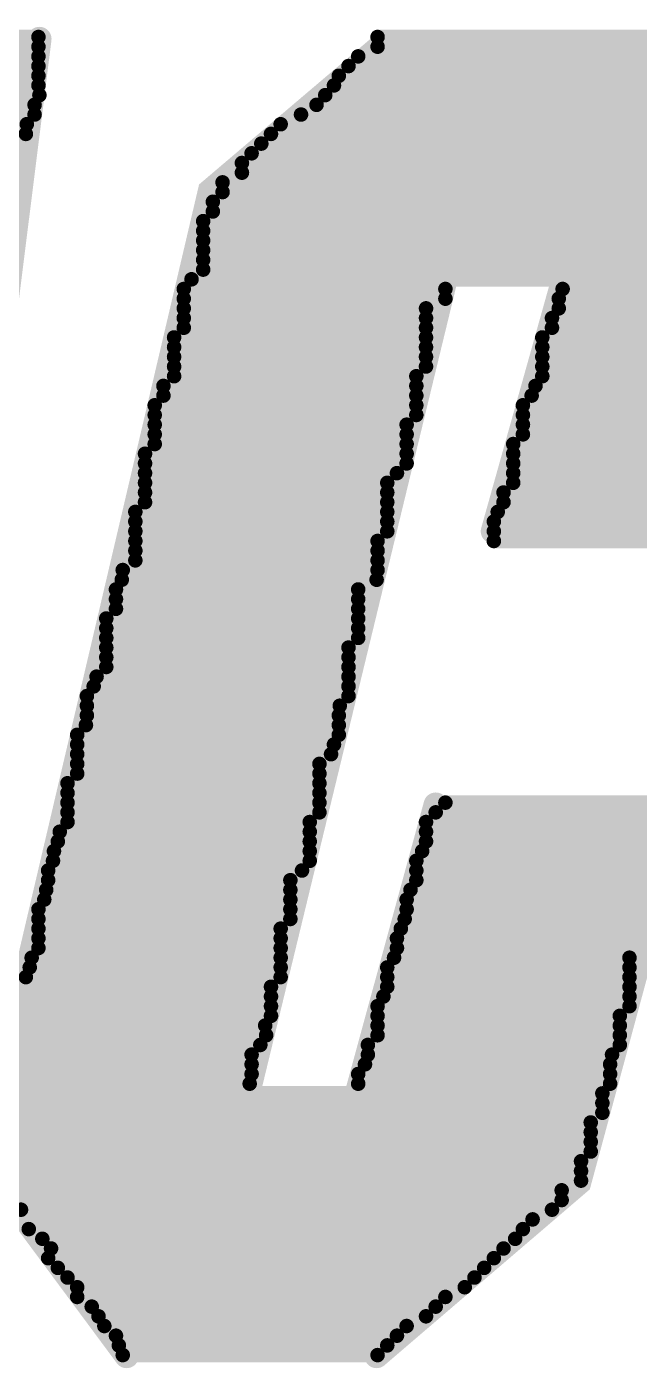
# Model space of a CAD drawing. Extents: x -3908 to 11948, y -2965 to 7442.
# Drawn here: x 3586.8 to 3637.4, y 1366.4 to 1477.1 of the extents above; entities that cross this region are included whole.
import ezdxf

# ---------------------------------------------------------------- set-up
doc = ezdxf.new("R2010")
doc.units = 0
doc.header["$MEASUREMENT"] = 0
doc.layers.get('0').update_dxf_attribs({"linetype": 'CONTINUOUS'})
doc.layers.add('2D_LINE_26', color=7, linetype='CONTINUOUS')

# ---------------------------------------------------------------- blocks, each defined once
blk = doc.blocks.new('SMOOTH_1$2')
at = {"const_width": 0.6}
blk.add_lwpolyline([(-0.3, 0, 1), (0.3, 0, 1)], format="xyb", close=True, dxfattribs=at)
blk = doc.blocks.new('SMOOTH_2')
at = {"const_width": 1}
blk.add_lwpolyline([(-0.5, 0, 1), (0.5, 0, 1)], format="xyb", close=True, dxfattribs=at)
blk = doc.blocks.new('DRAWING_542')
at = {"layer": '2D_LINE_26'}
for points, const_width in [([(-95.92, 168.64), (-109.52, 60.32)], 2), ([(-126.4, 168), (-96, 168)], 1.2), ([(-126.16, 168.8), (-96, 168.8)], 1.2), ([(-67.52, 168.24), (-81.84, 156.08), (-100.64, 76), (-88.72, 59.92)], 2), ([(-68, 168.8), (-40, 168.8)], 1.2), ([(-68, 168), (-39.2, 168)], 1.2), ([(-126.4, 167.2), (-96, 167.2)], 1.2), ([(-69.6, 167.2), (-38.4, 167.2)], 1.2), ([(-127.2, 165.6), (-96, 165.6)], 1.2), ([(-126.4, 166.4), (-96, 166.4)], 1.2), ([(-71.2, 165.6), (-37.6, 165.6)], 1.2), ([(-70.4, 166.4), (-38.72, 166.4)], 1.2), ([(-127.2, 164.8), (-96, 164.8)], 1.2), ([(-71.6, 164.8), (-36.8, 164.8)], 1.2), ([(-127.2, 164), (-95.92, 164)], 1.2), ([(-72.32, 164), (-36.8, 164)], 1.2), ([(-128.24, 162.4), (-96.32, 162.4)], 1.2), ([(-127.76, 163.2), (-96.32, 163.2)], 1.2), ([(-74.32, 162.4), (-36, 162.4)], 1.2), ([(-73.04, 163.2), (-36, 163.2)], 1.2), ([(-128.32, 161.6), (-96.96, 161.6)], 1.2), ([(-76, 161.6), (-35.2, 161.6)], 1.2), ([(-128.8, 160.8), (-97.04, 160.8)], 1.2), ([(-77.6, 160), (-34.4, 160)], 1.2), ([(-76.8, 160.8), (-35.2, 160.8)], 1.2), ([(-78.4, 159.2), (-33.6, 159.2)], 1.2), ([(-79.2, 158.4), (-33.6, 158.4)], 1.2), ([(-80.8, 156.8), (-32.72, 156.8)], 1.2), ([(-79.2, 157.6), (-33.6, 157.6)], 1.2), ([(-80.8, 156), (-32, 156)], 1.2), ([(-81.6, 155.2), (-32, 155.2)], 1.2), ([(-82.4, 153.6), (-32, 153.6)], 1.2), ([(-81.6, 154.4), (-31.68, 154.4)], 1.2), ([(-82.4, 152.8), (-32, 152.8)], 1.2), ([(-82.4, 152), (-32, 152)], 1.2), ([(-82.4, 151.2), (-32.56, 151.2)], 1.2), ([(-82.4, 150.4), (-32.88, 150.4)], 1.2), ([(-62.16, 149.76), (-79.04, 80.16)], 2), ([(-82.4, 149.6), (-32.8, 149.6)], 1.2), ([(-84, 148), (-62.4, 148)], 1.2), ([(-83.36, 148.8), (-33.6, 148.8)], 1.2), ([(-58.48, 128), (-52.8, 148.24)], 2), ([(-52.72, 148), (-33.6, 148)], 1.2), ([(-84, 147.2), (-62.4, 147.2)], 1.2), ([(-53.04, 147.2), (-33.6, 147.2)], 1.2), ([(-84, 146.4), (-64, 146.4)], 1.2), ([(-84, 145.6), (-64, 145.6)], 1.2), ([(-53.6, 145.6), (-33.6, 145.6)], 1.2), ([(-53.04, 146.4), (-33.6, 146.4)], 1.2), ([(-84, 144.8), (-64, 144.8)], 1.2), ([(-53.6, 144.8), (-33.6, 144.8)], 1.2), ([(-84.8, 144), (-64, 144)], 1.2), ([(-54.4, 144), (-34.4, 144)], 1.2), ([(-84.8, 143.2), (-64, 143.2)], 1.2), ([(-84.8, 142.4), (-64, 142.4)], 1.2), ([(-54.4, 143.2), (-34.4, 143.2)], 1.2), ([(-54.4, 142.4), (-34.4, 142.4)], 1.2), ([(-84.8, 141.6), (-64, 141.6)], 1.2), ([(-54.4, 141.6), (-34.4, 141.6)], 1.2), ([(-84.8, 140.8), (-64.8, 140.8)], 1.2), ([(-54.4, 140.8), (-34.64, 140.8)], 1.2), ([(-85.68, 140), (-64.8, 140)], 1.2), ([(-85.68, 139.2), (-64.8, 139.2)], 1.2), ([(-55.28, 139.2), (-35.2, 139.2)], 1.2), ([(-54.96, 140), (-35.12, 140)], 1.2), ([(-86.4, 138.4), (-64.8, 138.4)], 1.2), ([(-56, 138.4), (-36, 138.4)], 1.2), ([(-86.4, 137.6), (-64.8, 137.6)], 1.2), ([(-86.4, 136.8), (-65.6, 136.8)], 1.2), ([(-56, 137.6), (-36, 137.6)], 1.2), ([(-56, 136.8), (-36, 136.8)], 1.2), ([(-86.4, 136), (-65.6, 136)], 1.2), ([(-56, 136), (-36, 136)], 1.2), ([(-86.4, 135.2), (-65.6, 135.2)], 1.2), ([(-56.8, 135.2), (-36, 135.2)], 1.2), ([(-87.2, 134.4), (-65.6, 134.4)], 1.2), ([(-87.2, 133.6), (-65.6, 133.6)], 1.2), ([(-56.8, 134.4), (-36.8, 134.4)], 1.2), ([(-56.8, 133.6), (-36.8, 133.6)], 1.2), ([(-87.2, 132.8), (-66.4, 132.8)], 1.2), ([(-56.8, 132.8), (-36.8, 132.8)], 1.2), ([(-87.2, 132), (-67.2, 132)], 1.2), ([(-87.2, 131.2), (-67.2, 131.2)], 1.2), ([(-57.6, 131.2), (-36.8, 131.2)], 1.2), ([(-56.8, 132), (-36.8, 132)], 1.2), ([(-87.2, 130.4), (-67.2, 130.4)], 1.2), ([(-57.6, 130.4), (-37.36, 130.4)], 1.2), ([(-88, 129.6), (-67.2, 129.6)], 1.2), ([(-58.08, 129.6), (-37.6, 129.6)], 1.2), ([(-88, 128.8), (-67.2, 128.8)], 1.2), ([(-88, 128), (-67.2, 128)], 1.2), ([(-58.4, 128.8), (-37.6, 128.8)], 1.2), ([(-58.4, 128), (-37.6, 128)], 1.2), ([(-88, 127.2), (-68, 127.2)], 1.2), ([(-58.4, 127.2), (-37.84, 127.2)], 1.2), ([(-88, 126.4), (-68, 126.4)], 1.2), ([(-89.04, 124.8), (-68, 124.8)], 1.2), ([(-88, 125.6), (-68, 125.6)], 1.2), ([(-89.12, 124), (-68.08, 124)], 1.2), ([(-89.6, 123.2), (-69.6, 123.2)], 1.2), ([(-89.6, 122.4), (-69.6, 122.4)], 1.2), ([(-89.6, 121.6), (-69.6, 121.6)], 1.2), ([(-90.4, 120.8), (-69.6, 120.8)], 1.2), ([(-90.4, 120), (-69.6, 120)], 1.2), ([(-90.4, 119.2), (-69.6, 119.2)], 1.2), ([(-90.4, 118.4), (-70.4, 118.4)], 1.2), ([(-90.4, 117.6), (-70.4, 117.6)], 1.2), ([(-90.4, 116.8), (-70.4, 116.8)], 1.2), ([(-91.2, 116), (-70.4, 116)], 1.2), ([(-91.44, 115.2), (-70.4, 115.2)], 1.2), ([(-92, 114.4), (-70.4, 114.4)], 1.2), ([(-92, 113.6), (-71.12, 113.6)], 1.2), ([(-92, 112.8), (-71.2, 112.8)], 1.2), ([(-92.08, 112), (-71.2, 112)], 1.2), ([(-92.8, 111.2), (-71.2, 111.2)], 1.2), ([(-92.8, 110.4), (-71.6, 110.4)], 1.2), ([(-92.8, 109.6), (-71.84, 109.6)], 1.2), ([(-92.8, 108.8), (-72.8, 108.8)], 1.2), ([(-92.8, 108), (-72.8, 108)], 1.2), ([(-93.6, 107.2), (-72.8, 107.2)], 1.2), ([(-93.6, 106.4), (-72.8, 106.4)], 1.2), ([(-63.2, 105.44), (-69.84, 81.12)], 2), ([(-93.6, 105.6), (-72.8, 105.6)], 1.2), ([(-93.6, 104.8), (-72.8, 104.8)], 1.2), ([(-42.96, 105.28), (-51.36, 74.24), (-68.08, 59.92)], 2), ([(-63.2, 104.8), (-43.2, 104.8)], 1.2), ([(-62.4, 105.6), (-43.2, 105.6)], 1.2), ([(-93.6, 104), (-73.6, 104)], 1.2), ([(-64, 104), (-43.2, 104)], 1.2), ([(-94.4, 102.4), (-73.6, 102.4)], 1.2), ([(-94.24, 103.2), (-73.6, 103.2)], 1.2), ([(-64, 103.2), (-43.2, 103.2)], 1.2), ([(-64, 102.4), (-43.92, 102.4)], 1.2), ([(-94.72, 101.6), (-73.6, 101.6)], 1.2), ([(-64.32, 101.6), (-44.8, 101.6)], 1.2), ([(-94.8, 100.8), (-73.6, 100.8)], 1.2), ([(-64.8, 100.8), (-44.8, 100.8)], 1.2), ([(-95.2, 100), (-74.24, 100)], 1.2), ([(-95.2, 99.2), (-75.2, 99.2)], 1.2), ([(-64.8, 100), (-44.8, 100)], 1.2), ([(-64.8, 99.2), (-44.8, 99.2)], 1.2), ([(-95.36, 98.4), (-75.2, 98.4)], 1.2), ([(-65.28, 98.4), (-44.8, 98.4)], 1.2), ([(-95.52, 97.6), (-75.2, 97.6)], 1.2), ([(-65.6, 97.6), (-45.6, 97.6)], 1.2), ([(-96, 96.8), (-75.2, 96.8)], 1.2), ([(-96, 96), (-75.2, 96)], 1.2), ([(-65.76, 96), (-45.6, 96)], 1.2), ([(-65.6, 96.8), (-45.6, 96.8)], 1.2), ([(-96, 95.2), (-76, 95.2)], 1.2), ([(-66.08, 95.2), (-45.6, 95.2)], 1.2), ([(-96, 94.4), (-76, 94.4)], 1.2), ([(-96, 93.6), (-76, 93.6)], 1.2), ([(-66.4, 94.4), (-45.6, 94.4)], 1.2), ([(-66.4, 93.6), (-45.6, 93.6)], 1.2), ([(-96.56, 92.8), (-76, 92.8)], 1.2), ([(-66.64, 92.8), (-47.2, 92.8)], 1.2), ([(-96.72, 92), (-76, 92)], 1.2), ([(-67.2, 92), (-47.2, 92)], 1.2), ([(-97.6, 90.4), (-76.8, 90.4)], 1.2), ([(-97.04, 91.2), (-76, 91.2)], 1.2), ([(-67.2, 91.2), (-47.2, 91.2)], 1.2), ([(-67.2, 90.4), (-47.2, 90.4)], 1.2), ([(-97.6, 89.6), (-76.8, 89.6)], 1.2), ([(-67.52, 89.6), (-47.2, 89.6)], 1.2), ([(-97.6, 88.8), (-76.8, 88.8)], 1.2), ([(-97.6, 88), (-76.8, 88)], 1.2), ([(-68, 88.8), (-47.2, 88.8)], 1.2), ([(-68, 88), (-48, 88)], 1.2), ([(-97.84, 87.2), (-77.28, 87.2)], 1.2), ([(-68, 87.2), (-48, 87.2)], 1.2), ([(-98.4, 86.4), (-77.2, 86.4)], 1.2), ([(-68, 86.4), (-48, 86.4)], 1.2), ([(-98.48, 84.8), (-78.4, 84.8)], 1.2), ([(-98.4, 85.6), (-77.68, 85.6)], 1.2), ([(-68.8, 85.6), (-48, 85.6)], 1.2), ([(-68.8, 84.8), (-48.64, 84.8)], 1.2), ([(-98.8, 84), (-78.4, 84)], 1.2), ([(-69.04, 84), (-48.8, 84)], 1.2), ([(-99.2, 83.2), (-78.4, 83.2)], 1.2), ([(-69.6, 83.2), (-48.8, 83.2)], 1.2), ([(-99.2, 82.4), (-78.56, 82.4)], 1.2), ([(-99.2, 81.6), (-49.44, 81.6)], 1.2), ([(-69.6, 82.4), (-48.8, 82.4)], 1.2), ([(-99.52, 80.8), (-49.44, 80.8)], 1.2), ([(-99.84, 79.2), (-50.4, 79.2)], 1.2), ([(-99.76, 80), (-49.44, 80)], 1.2), ([(-100.08, 78.4), (-50.4, 78.4)], 1.2), ([(-100.24, 77.6), (-50.4, 77.6)], 1.2), ([(-100.8, 76.8), (-50.4, 76.8)], 1.2), ([(-100.8, 76), (-51.2, 76)], 1.2), ([(-100, 75.2), (-51.2, 75.2)], 1.2), ([(-99.2, 74.4), (-51.2, 74.4)], 1.2), ([(-99.2, 73.6), (-52.8, 73.6)], 1.2), ([(-98.4, 72.8), (-52.8, 72.8)], 1.2), ([(-97.44, 72), (-53.6, 72)], 1.2), ([(-97.6, 71.2), (-55.2, 71.2)], 1.2), ([(-96.8, 70.4), (-56, 70.4)], 1.2), ([(-95.68, 69.6), (-56.64, 69.6)], 1.2), ([(-94.96, 68.8), (-57.6, 68.8)], 1.2), ([(-95.2, 68), (-58.4, 68)], 1.2), ([(-94.4, 67.2), (-59.2, 67.2)], 1.2), ([(-93.6, 66.4), (-60, 66.4)], 1.2), ([(-92.8, 65.6), (-60.8, 65.6)], 1.2), ([(-92.8, 64.8), (-62.4, 64.8)], 1.2), ([(-91.6, 64), (-63.2, 64)], 1.2), ([(-91.04, 63.2), (-64, 63.2)], 1.2), ([(-90.56, 62.4), (-65.6, 62.4)], 1.2), ([(-89.6, 61.6), (-66.4, 61.6)], 1.2), ([(-89.36, 60.8), (-67.2, 60.8)], 1.2), ([(-89.04, 60), (-68, 60)], 1.2)]:
    blk.add_lwpolyline(points, dxfattribs=dict(at, const_width=const_width))
for name, p in [('SMOOTH_2', (-95.92, 168.64)), ('SMOOTH_1$2', (-96, 168.8)), ('SMOOTH_1$2', (-96, 168)), ('SMOOTH_1$2', (-68, 168.8)), ('SMOOTH_1$2', (-68, 168)), ('SMOOTH_2', (-67.52, 168.24)), ('SMOOTH_1$2', (-96, 167.2)), ('SMOOTH_1$2', (-69.6, 167.2)), ('SMOOTH_1$2', (-96, 166.4)), ('SMOOTH_1$2', (-96, 165.6)), ('SMOOTH_1$2', (-71.2, 165.6)), ('SMOOTH_1$2', (-70.4, 166.4)), ('SMOOTH_1$2', (-96, 164.8)), ('SMOOTH_1$2', (-71.6, 164.8)), ('SMOOTH_1$2', (-95.92, 164)), ('SMOOTH_1$2', (-72.32, 164)), ('SMOOTH_1$2', (-96.32, 163.2)), ('SMOOTH_1$2', (-96.32, 162.4)), ('SMOOTH_1$2', (-74.32, 162.4)), ('SMOOTH_1$2', (-73.04, 163.2)), ('SMOOTH_1$2', (-96.96, 161.6)), ('SMOOTH_1$2', (-76, 161.6)), ('SMOOTH_1$2', (-97.04, 160.8)), ('SMOOTH_1$2', (-77.6, 160)), ('SMOOTH_1$2', (-76.8, 160.8)), ('SMOOTH_1$2', (-78.4, 159.2)), ('SMOOTH_1$2', (-79.2, 158.4)), ('SMOOTH_1$2', (-80.8, 156.8)), ('SMOOTH_1$2', (-79.2, 157.6)), ('SMOOTH_2', (-81.84, 156.08)), ('SMOOTH_1$2', (-80.8, 156)), ('SMOOTH_1$2', (-81.6, 155.2)), ('SMOOTH_1$2', (-82.4, 153.6)), ('SMOOTH_1$2', (-81.6, 154.4)), ('SMOOTH_1$2', (-82.4, 152.8)), ('SMOOTH_1$2', (-82.4, 152)), ('SMOOTH_1$2', (-82.4, 151.2)), ('SMOOTH_1$2', (-82.4, 150.4)), ('SMOOTH_2', (-62.16, 149.76)), ('SMOOTH_1$2', (-82.4, 149.6)), ('SMOOTH_1$2', (-84, 148)), ('SMOOTH_1$2', (-83.36, 148.8)), ('SMOOTH_1$2', (-62.4, 148)), ('SMOOTH_2', (-52.8, 148.24)), ('SMOOTH_1$2', (-52.72, 148)), ('SMOOTH_1$2', (-84, 147.2)), ('SMOOTH_1$2', (-62.4, 147.2)), ('SMOOTH_1$2', (-53.04, 147.2)), ('SMOOTH_1$2', (-84, 146.4)), ('SMOOTH_1$2', (-84, 145.6)), ('SMOOTH_1$2', (-64, 146.4)), ('SMOOTH_1$2', (-64, 145.6)), ('SMOOTH_1$2', (-53.6, 145.6)), ('SMOOTH_1$2', (-53.04, 146.4)), ('SMOOTH_1$2', (-84, 144.8)), ('SMOOTH_1$2', (-64, 144.8)), ('SMOOTH_1$2', (-53.6, 144.8)), ('SMOOTH_1$2', (-84.8, 144)), ('SMOOTH_1$2', (-64, 144)), ('SMOOTH_1$2', (-54.4, 144)), ('SMOOTH_1$2', (-84.8, 143.2)), ('SMOOTH_1$2', (-84.8, 142.4)), ('SMOOTH_1$2', (-64, 143.2)), ('SMOOTH_1$2', (-64, 142.4)), ('SMOOTH_1$2', (-54.4, 143.2)), ('SMOOTH_1$2', (-54.4, 142.4)), ('SMOOTH_1$2', (-84.8, 141.6)), ('SMOOTH_1$2', (-64, 141.6)), ('SMOOTH_1$2', (-54.4, 141.6)), ('SMOOTH_1$2', (-84.8, 140.8)), ('SMOOTH_1$2', (-64.8, 140.8)), ('SMOOTH_1$2', (-54.4, 140.8)), ('SMOOTH_1$2', (-85.68, 140)), ('SMOOTH_1$2', (-85.68, 139.2)), ('SMOOTH_1$2', (-64.8, 140)), ('SMOOTH_1$2', (-64.8, 139.2)), ('SMOOTH_1$2', (-55.28, 139.2)), ('SMOOTH_1$2', (-54.96, 140)), ('SMOOTH_1$2', (-86.4, 138.4)), ('SMOOTH_1$2', (-64.8, 138.4)), ('SMOOTH_1$2', (-56, 138.4)), ('SMOOTH_1$2', (-86.4, 137.6)), ('SMOOTH_1$2', (-86.4, 136.8)), ('SMOOTH_1$2', (-65.6, 136.8)), ('SMOOTH_1$2', (-64.8, 137.6)), ('SMOOTH_1$2', (-56, 137.6)), ('SMOOTH_1$2', (-56, 136.8)), ('SMOOTH_1$2', (-86.4, 136)), ('SMOOTH_1$2', (-65.6, 136)), ('SMOOTH_1$2', (-56, 136)), ('SMOOTH_1$2', (-86.4, 135.2)), ('SMOOTH_1$2', (-65.6, 135.2)), ('SMOOTH_1$2', (-56.8, 135.2)), ('SMOOTH_1$2', (-87.2, 134.4)), ('SMOOTH_1$2', (-87.2, 133.6)), ('SMOOTH_1$2', (-65.6, 134.4)), ('SMOOTH_1$2', (-65.6, 133.6)), ('SMOOTH_1$2', (-56.8, 134.4)), ('SMOOTH_1$2', (-56.8, 133.6)), ('SMOOTH_1$2', (-87.2, 132.8)), ('SMOOTH_1$2', (-66.4, 132.8)), ('SMOOTH_1$2', (-56.8, 132.8)), ('SMOOTH_1$2', (-87.2, 132)), ('SMOOTH_1$2', (-87.2, 131.2)), ('SMOOTH_1$2', (-67.2, 132)), ('SMOOTH_1$2', (-67.2, 131.2)), ('SMOOTH_1$2', (-57.6, 131.2)), ('SMOOTH_1$2', (-56.8, 132)), ('SMOOTH_1$2', (-87.2, 130.4)), ('SMOOTH_1$2', (-67.2, 130.4)), ('SMOOTH_1$2', (-57.6, 130.4)), ('SMOOTH_1$2', (-88, 129.6)), ('SMOOTH_1$2', (-67.2, 129.6)), ('SMOOTH_1$2', (-58.08, 129.6)), ('SMOOTH_1$2', (-88, 128.8)), ('SMOOTH_1$2', (-88, 128)), ('SMOOTH_1$2', (-67.2, 128.8)), ('SMOOTH_1$2', (-67.2, 128)), ('SMOOTH_2', (-58.48, 128)), ('SMOOTH_1$2', (-58.4, 128.8)), ('SMOOTH_1$2', (-58.4, 128)), ('SMOOTH_1$2', (-88, 127.2)), ('SMOOTH_1$2', (-68, 127.2)), ('SMOOTH_1$2', (-58.4, 127.2)), ('SMOOTH_1$2', (-88, 126.4)), ('SMOOTH_1$2', (-68, 126.4)), ('SMOOTH_1$2', (-89.04, 124.8)), ('SMOOTH_1$2', (-88, 125.6)), ('SMOOTH_1$2', (-68, 125.6)), ('SMOOTH_1$2', (-68, 124.8)), ('SMOOTH_1$2', (-89.12, 124)), ('SMOOTH_1$2', (-68.08, 124)), ('SMOOTH_1$2', (-89.6, 123.2)), ('SMOOTH_1$2', (-89.6, 122.4)), ('SMOOTH_1$2', (-69.6, 123.2)), ('SMOOTH_1$2', (-69.6, 122.4)), ('SMOOTH_1$2', (-89.6, 121.6)), ('SMOOTH_1$2', (-69.6, 121.6)), ('SMOOTH_1$2', (-90.4, 120.8)), ('SMOOTH_1$2', (-69.6, 120.8)), ('SMOOTH_1$2', (-90.4, 120)), ('SMOOTH_1$2', (-90.4, 119.2)), ('SMOOTH_1$2', (-69.6, 120)), ('SMOOTH_1$2', (-69.6, 119.2)), ('SMOOTH_1$2', (-90.4, 118.4)), ('SMOOTH_1$2', (-70.4, 118.4)), ('SMOOTH_1$2', (-90.4, 117.6)), ('SMOOTH_1$2', (-90.4, 116.8)), ('SMOOTH_1$2', (-70.4, 117.6)), ('SMOOTH_1$2', (-70.4, 116.8)), ('SMOOTH_1$2', (-91.2, 116)), ('SMOOTH_1$2', (-70.4, 116)), ('SMOOTH_1$2', (-91.44, 115.2)), ('SMOOTH_1$2', (-70.4, 115.2)), ('SMOOTH_1$2', (-92, 114.4)), ('SMOOTH_1$2', (-92, 113.6)), ('SMOOTH_1$2', (-71.12, 113.6)), ('SMOOTH_1$2', (-70.4, 114.4)), ('SMOOTH_1$2', (-92, 112.8)), ('SMOOTH_1$2', (-71.2, 112.8)), ('SMOOTH_1$2', (-92.08, 112)), ('SMOOTH_1$2', (-71.2, 112)), ('SMOOTH_1$2', (-92.8, 111.2)), ('SMOOTH_1$2', (-92.8, 110.4)), ('SMOOTH_1$2', (-71.6, 110.4)), ('SMOOTH_1$2', (-71.2, 111.2)), ('SMOOTH_1$2', (-92.8, 109.6)), ('SMOOTH_1$2', (-71.84, 109.6)), ('SMOOTH_1$2', (-92.8, 108.8)), ('SMOOTH_1$2', (-92.8, 108)), ('SMOOTH_1$2', (-72.8, 108.8)), ('SMOOTH_1$2', (-72.8, 108)), ('SMOOTH_1$2', (-93.6, 107.2)), ('SMOOTH_1$2', (-72.8, 107.2)), ('SMOOTH_1$2', (-93.6, 106.4)), ('SMOOTH_1$2', (-72.8, 106.4)), ('SMOOTH_2', (-63.2, 105.44)), ('SMOOTH_1$2', (-93.6, 105.6)), ('SMOOTH_1$2', (-93.6, 104.8)), ('SMOOTH_1$2', (-72.8, 105.6)), ('SMOOTH_1$2', (-72.8, 104.8)), ('SMOOTH_1$2', (-63.2, 104.8)), ('SMOOTH_1$2', (-62.4, 105.6)), ('SMOOTH_1$2', (-93.6, 104)), ('SMOOTH_1$2', (-73.6, 104)), ('SMOOTH_1$2', (-64, 104)), ('SMOOTH_1$2', (-94.4, 102.4)), ('SMOOTH_1$2', (-94.24, 103.2)), ('SMOOTH_1$2', (-73.6, 103.2)), ('SMOOTH_1$2', (-73.6, 102.4)), ('SMOOTH_1$2', (-64, 103.2)), ('SMOOTH_1$2', (-64, 102.4)), ('SMOOTH_1$2', (-94.72, 101.6)), ('SMOOTH_1$2', (-73.6, 101.6)), ('SMOOTH_1$2', (-64.32, 101.6)), ('SMOOTH_1$2', (-94.8, 100.8)), ('SMOOTH_1$2', (-73.6, 100.8)), ('SMOOTH_1$2', (-64.8, 100.8)), ('SMOOTH_1$2', (-95.2, 100)), ('SMOOTH_1$2', (-95.2, 99.2)), ('SMOOTH_1$2', (-75.2, 99.2)), ('SMOOTH_1$2', (-74.24, 100)), ('SMOOTH_1$2', (-64.8, 100)), ('SMOOTH_1$2', (-64.8, 99.2)), ('SMOOTH_1$2', (-95.36, 98.4)), ('SMOOTH_1$2', (-75.2, 98.4)), ('SMOOTH_1$2', (-65.28, 98.4)), ('SMOOTH_1$2', (-95.52, 97.6)), ('SMOOTH_1$2', (-75.2, 97.6)), ('SMOOTH_1$2', (-65.6, 97.6)), ('SMOOTH_1$2', (-96, 96.8)), ('SMOOTH_1$2', (-96, 96)), ('SMOOTH_1$2', (-75.2, 96.8)), ('SMOOTH_1$2', (-75.2, 96)), ('SMOOTH_1$2', (-65.76, 96)), ('SMOOTH_1$2', (-65.6, 96.8)), ('SMOOTH_1$2', (-96, 95.2)), ('SMOOTH_1$2', (-76, 95.2)), ('SMOOTH_1$2', (-66.08, 95.2)), ('SMOOTH_1$2', (-96, 94.4)), ('SMOOTH_1$2', (-96, 93.6)), ('SMOOTH_1$2', (-76, 94.4)), ('SMOOTH_1$2', (-76, 93.6)), ('SMOOTH_1$2', (-66.4, 94.4)), ('SMOOTH_1$2', (-66.4, 93.6)), ('SMOOTH_1$2', (-96.56, 92.8)), ('SMOOTH_1$2', (-76, 92.8)), ('SMOOTH_1$2', (-66.64, 92.8)), ('SMOOTH_1$2', (-47.2, 92.8)), ('SMOOTH_1$2', (-96.72, 92)), ('SMOOTH_1$2', (-76, 92)), ('SMOOTH_1$2', (-67.2, 92)), ('SMOOTH_1$2', (-47.2, 92)), ('SMOOTH_1$2', (-97.04, 91.2)), ('SMOOTH_1$2', (-76.8, 90.4)), ('SMOOTH_1$2', (-76, 91.2)), ('SMOOTH_1$2', (-67.2, 91.2)), ('SMOOTH_1$2', (-67.2, 90.4)), ('SMOOTH_1$2', (-47.2, 91.2)), ('SMOOTH_1$2', (-47.2, 90.4)), ('SMOOTH_1$2', (-76.8, 89.6)), ('SMOOTH_1$2', (-67.52, 89.6)), ('SMOOTH_1$2', (-47.2, 89.6)), ('SMOOTH_1$2', (-76.8, 88.8)), ('SMOOTH_1$2', (-76.8, 88)), ('SMOOTH_1$2', (-68, 88.8)), ('SMOOTH_1$2', (-68, 88)), ('SMOOTH_1$2', (-48, 88)), ('SMOOTH_1$2', (-47.2, 88.8)), ('SMOOTH_1$2', (-77.28, 87.2)), ('SMOOTH_1$2', (-68, 87.2)), ('SMOOTH_1$2', (-48, 87.2)), ('SMOOTH_1$2', (-77.2, 86.4)), ('SMOOTH_1$2', (-68, 86.4)), ('SMOOTH_1$2', (-48, 86.4)), ('SMOOTH_1$2', (-78.4, 84.8)), ('SMOOTH_1$2', (-77.68, 85.6)), ('SMOOTH_1$2', (-68.8, 85.6)), ('SMOOTH_1$2', (-68.8, 84.8)), ('SMOOTH_1$2', (-48.64, 84.8)), ('SMOOTH_1$2', (-48, 85.6)), ('SMOOTH_1$2', (-78.4, 84)), ('SMOOTH_1$2', (-69.04, 84)), ('SMOOTH_1$2', (-48.8, 84)), ('SMOOTH_1$2', (-78.4, 83.2)), ('SMOOTH_1$2', (-69.6, 83.2)), ('SMOOTH_1$2', (-48.8, 83.2)), ('SMOOTH_1$2', (-78.56, 82.4)), ('SMOOTH_2', (-69.84, 81.12)), ('SMOOTH_1$2', (-69.6, 82.4)), ('SMOOTH_1$2', (-49.44, 81.6)), ('SMOOTH_1$2', (-48.8, 82.4)), ('SMOOTH_2', (-79.04, 80.16)), ('SMOOTH_1$2', (-49.44, 80.8)), ('SMOOTH_1$2', (-50.4, 79.2)), ('SMOOTH_1$2', (-49.44, 80)), ('SMOOTH_1$2', (-50.4, 78.4)), ('SMOOTH_1$2', (-50.4, 77.6)), ('SMOOTH_1$2', (-51.2, 76)), ('SMOOTH_1$2', (-50.4, 76.8)), ('SMOOTH_1$2', (-51.2, 75.2)), ('SMOOTH_1$2', (-52.8, 73.6)), ('SMOOTH_2', (-51.36, 74.24)), ('SMOOTH_1$2', (-51.2, 74.4)), ('SMOOTH_1$2', (-52.8, 72.8)), ('SMOOTH_1$2', (-97.44, 72)), ('SMOOTH_1$2', (-53.6, 72)), ('SMOOTH_1$2', (-96.8, 70.4)), ('SMOOTH_1$2', (-56, 70.4)), ('SMOOTH_1$2', (-55.2, 71.2)), ('SMOOTH_1$2', (-95.68, 69.6)), ('SMOOTH_1$2', (-56.64, 69.6)), ('SMOOTH_1$2', (-94.96, 68.8)), ('SMOOTH_1$2', (-57.6, 68.8)), ('SMOOTH_1$2', (-95.2, 68)), ('SMOOTH_1$2', (-94.4, 67.2)), ('SMOOTH_1$2', (-59.2, 67.2)), ('SMOOTH_1$2', (-58.4, 68)), ('SMOOTH_1$2', (-93.6, 66.4)), ('SMOOTH_1$2', (-60, 66.4)), ('SMOOTH_1$2', (-92.8, 65.6)), ('SMOOTH_1$2', (-92.8, 64.8)), ('SMOOTH_1$2', (-62.4, 64.8)), ('SMOOTH_1$2', (-60.8, 65.6)), ('SMOOTH_1$2', (-91.6, 64)), ('SMOOTH_1$2', (-63.2, 64)), ('SMOOTH_1$2', (-91.04, 63.2)), ('SMOOTH_1$2', (-64, 63.2)), ('SMOOTH_1$2', (-90.56, 62.4)), ('SMOOTH_1$2', (-89.6, 61.6)), ('SMOOTH_1$2', (-66.4, 61.6)), ('SMOOTH_1$2', (-65.6, 62.4)), ('SMOOTH_1$2', (-89.36, 60.8)), ('SMOOTH_2', (-88.72, 59.92)), ('SMOOTH_2', (-68.08, 59.92)), ('SMOOTH_1$2', (-67.2, 60.8)), ('SMOOTH_1$2', (-89.04, 60)), ('SMOOTH_1$2', (-68, 60))]:
    blk.add_blockref(name, p, dxfattribs=at)

msp = doc.modelspace()

# ---------------------------------------------------------------- block references
msp.add_blockref('DRAWING_542', (3683.75, 1307.5))

doc.saveas('drawing.dxf')
